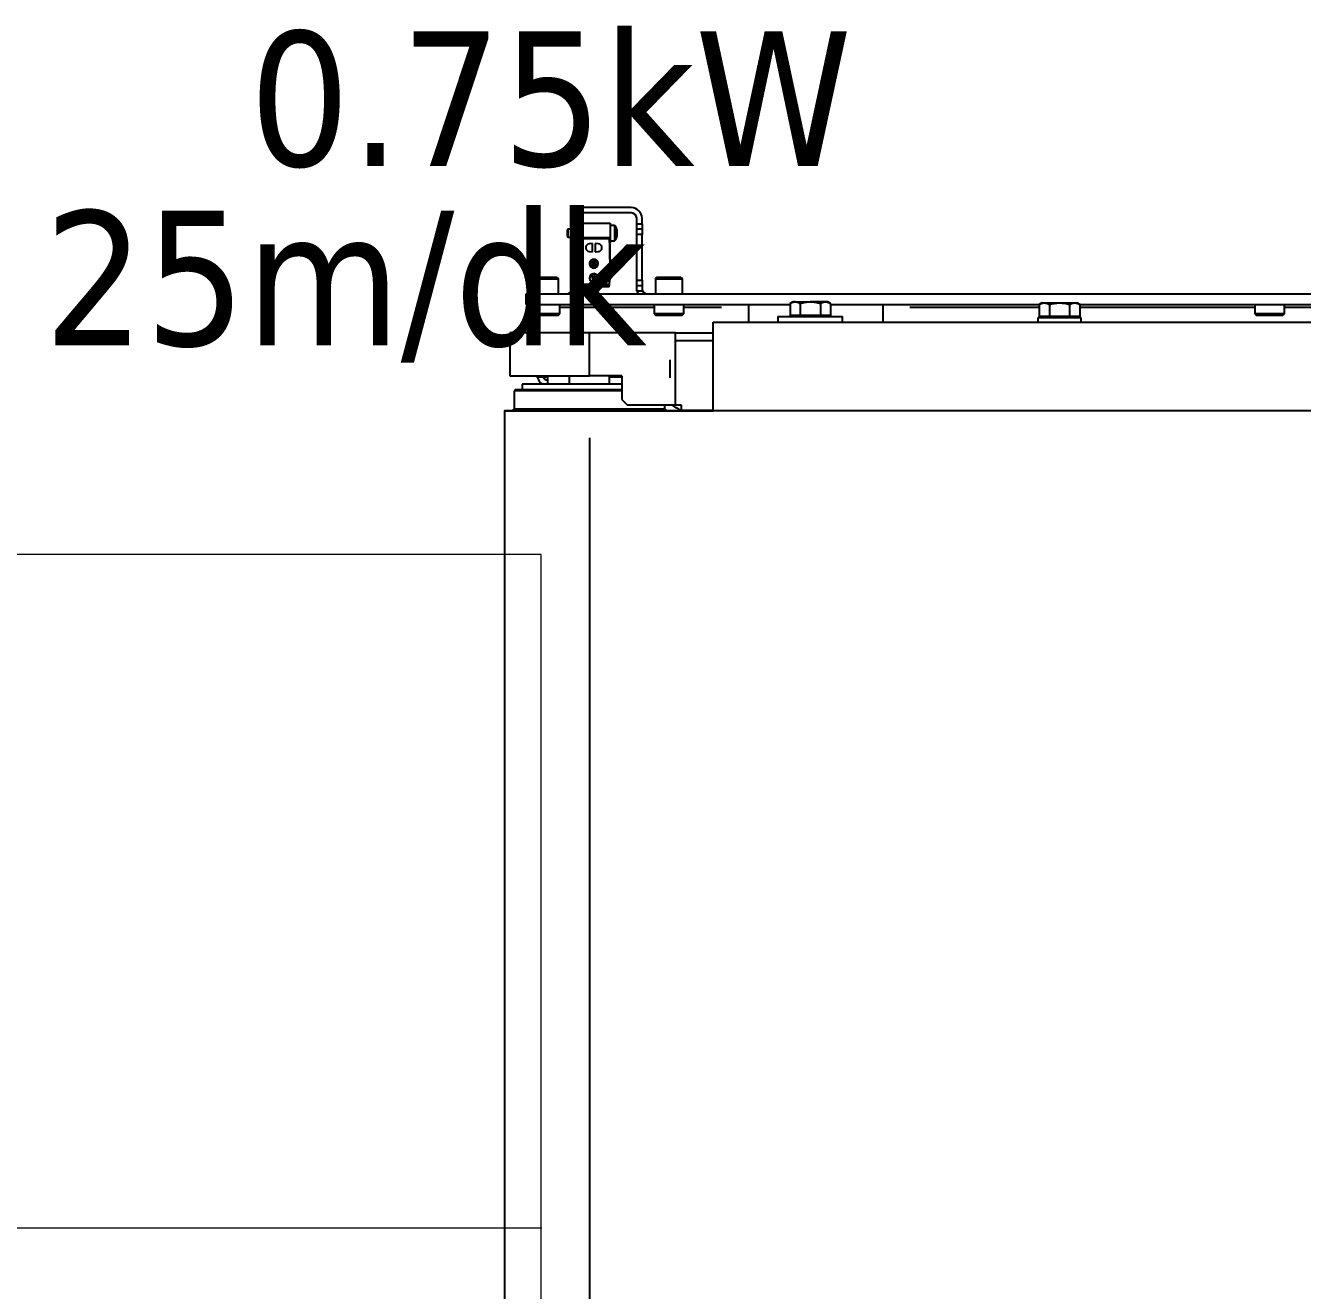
# Model space of a CAD drawing. Header units: millimetres. Extents: x -187347 to 135007, y -6415 to 292048.
# Drawn here: x -53386.4 to -52912.3, y 29914.4 to 30383.9 of the extents above; entities that cross this region are included whole.
import ezdxf

# ---------------------------------------------------------------- set-up
doc = ezdxf.new("R2010")
doc.units = ezdxf.units.MM
doc.header["$LTSCALE"] = 100
doc.linetypes.add('CENTER', pattern=[50.8, 31.75, -6.35, 6.35, -6.35])
doc.layers.get('0').update_dxf_attribs({"lineweight": 18})
doc.layers.add('Layout CAT2', color=6, linetype='Continuous')
doc.layers.add('Layout Kromeka', color=1, linetype='Continuous', lineweight=5)
doc.layers.add('Layout Kromeka Utilities', color=1, linetype='Continuous', lineweight=25)
doc.styles.get("Standard").update_dxf_attribs({"font": 'tahoma.ttf'})

# ---------------------------------------------------------------- blocks, each defined once
blk = doc.blocks.new('GLM-I evo40 600x800 RL top view')
at = {"linetype": 'ByBlock', "lineweight": -2}
for p, q in [((-10827.44, -44782.37, 0), (-10827.44, -44182.37, 0)), ((-10858.94, -44772.37, 0), (-10858.94, -44192.38, 0)), ((-11575.94, -44782.37, 0), (-10858.94, -44782.37, 0)), ((-10858.94, -44782.37, 0), (-10904.95, -44782.37, 0)), ((-10904.94, -44782.37, 0), (-10904.94, -44815.37, 0)), ((-10892.94, -44782.67, 0), (-10904.94, -44782.67, 0)), ((-10887.74, -44782.37, 0), (-10892.95, -44782.37, 0)), ((-10892.95, -44782.37, 0), (-10887.74, -44782.37, 0)), ((-10892.94, -44782.67, 0), (-10892.94, -44782.37, 0)), ((-10892.94, -44784.67, 0), (-10892.94, -44782.67, 0)), ((-10890.94, -44784.67, 0), (-10892.94, -44784.67, 0)), ((-10890.94, -44784.67, 0), (-10890.94, -44811.37, 0)), ((-10888.94, -44784.67, 0), (-10890.94, -44784.67, 0)), ((-10872.94, -44784.67, 0), (-10888.94, -44784.67, 0)), ((-10887.74, -44782.37, 0), (-10886.94, -44783.17, 0)), ((-10886.94, -44783.17, 0), (-10886.94, -44784.67, 0)), ((-10830.94, -44783.17, 0), (-10886.94, -44783.17, 0)), ((-10870.94, -44786.67, 0), (-10872.94, -44784.67, 0)), ((-10830.94, -44783.17, 0), (-10830.15, -44782.37, 0)), ((-10830.94, -44789.87, 0), (-10830.94, -44783.17, 0)), ((-10870.94, -44795.37, 0), (-10870.94, -44786.67, 0)), ((-10870.94, -44789.87, 0), (-10830.94, -44789.87, 0)), ((-10831.44, -44790.37, 0), (-10870.94, -44790.37, 0)), ((-10870.94, -44792.37, 0), (-10858.94, -44792.37, 0)), ((-10870.94, -44792.37, 0), (-10866.44, -44792.37, 0)), ((-10866.54, -44792.37, 0), (-10858.94, -44792.37, 0)), ((-10866.44, -44792.37, 0), (-10866.44, -44795.37, 0)), ((-10858.94, -44792.37, 0), (-10851.34, -44792.37, 0)), ((-10858.94, -44792.37, 0), (-10833.94, -44792.37, 0)), ((-10851.44, -44795.37, 0), (-10851.44, -44792.37, 0)), ((-10843.44, -44792.37, 0), (-10843.44, -44794.87, 0)), ((-10833.94, -44792.37, 0), (-10833.94, -44790.37, 0)), ((-10831.44, -44790.37, 0), (-10830.94, -44789.87, 0)), ((-10888.94, -44794.67, 0), (-10888.94, -44801.37, 0)), ((-10870.94, -44794.87, 0), (-10866.44, -44794.87, 0)), ((-10870.94, -44795.37, 0), (-10858.94, -44795.37, 0)), ((-10829.44, -44795.37, 0), (-10858.94, -44795.37, 0)), ((-10858.94, -44795.37, 0), (-10858.94, -44811.37, 0)), ((-10843.44, -44794.87, 0), (-10839.44, -44794.87, 0)), ((-10839.44, -44794.87, 0), (-10839.44, -44795.37, 0)), ((-10829.44, -44811.37, 0), (-10829.44, -44795.37, 0)), ((-10904.94, -44808.37, 0), (-10890.94, -44808.37, 0)), ((-10890.94, -44811.37, 0), (-10904.94, -44811.37, 0)), ((-10890.94, -44811.37, 0), (-10888.94, -44811.37, 0)), ((-10888.94, -44811.37, 0), (-10858.94, -44811.37, 0)), ((-10858.94, -44811.37, 0), (-10829.44, -44811.37, 0)), ((-10839.44, -44811.37, 0), (-10839.44, -44817.79, 0)), ((-10904.94, -44815.37, 0), (-11468.98, -44815.37, 0)), ((-11116.29, -44817.79, 0), (-11116.97, -44818.47, 0)), ((-11116.29, -44817.79, 0), (-11111.44, -44817.79, 0)), ((-11111.44, -44817.79, 0), (-11106.6, -44817.79, 0)), ((-11105.92, -44818.47, 0), (-11106.6, -44817.79, 0)), ((-11041.44, -44815.37, 0), (-11041.44, -44816.97, 0)), ((-11041.44, -44816.97, 0), (-11025.44, -44816.97, 0)), ((-11040.95, -44817.37, 0), (-11039.07, -44817.37, 0)), ((-11040.95, -44821.89, 0), (-11040.95, -44817.37, 0)), ((-11039.94, -44816.97, 0), (-11039.94, -44817.37, 0)), ((-11039.07, -44817.37, 0), (-11037.19, -44817.37, 0)), ((-11037.19, -44821.89, 0), (-11037.19, -44817.37, 0)), ((-11037.19, -44817.37, 0), (-11033.44, -44817.37, 0)), ((-11033.44, -44817.37, 0), (-11029.69, -44817.37, 0)), ((-11029.69, -44817.37, 0), (-11027.81, -44817.37, 0)), ((-11029.69, -44821.89, 0), (-11029.69, -44817.37, 0)), ((-11027.81, -44817.37, 0), (-11025.94, -44817.37, 0)), ((-11026.94, -44817.37, 0), (-11026.94, -44816.97, 0)), ((-11025.94, -44821.89, 0), (-11025.94, -44817.37, 0)), ((-11025.44, -44816.97, 0), (-11025.44, -44815.37, 0)), ((-10967.94, -44815.37, 0), (-10967.94, -44820.87, 0)), ((-10952.94, -44815.37, 0), (-10952.94, -44817.37, 0)), ((-10929.91, -44817.37, 0), (-10952.94, -44817.37, 0)), ((-10948.45, -44817.77, 0), (-10946.57, -44817.77, 0)), ((-10948.45, -44822.29, 0), (-10948.45, -44817.77, 0)), ((-10947.44, -44817.37, 0), (-10947.44, -44817.77, 0)), ((-10946.57, -44817.77, 0), (-10944.69, -44817.77, 0)), ((-10944.69, -44817.77, 0), (-10940.94, -44817.77, 0)), ((-10944.69, -44822.29, 0), (-10944.69, -44817.77, 0)), ((-10940.94, -44817.77, 0), (-10937.19, -44817.77, 0)), ((-10937.19, -44817.77, 0), (-10935.31, -44817.77, 0)), ((-10937.19, -44822.29, 0), (-10937.19, -44817.77, 0)), ((-10935.31, -44817.77, 0), (-10933.44, -44817.77, 0)), ((-10934.44, -44817.77, 0), (-10934.44, -44817.37, 0)), ((-10933.44, -44822.29, 0), (-10933.44, -44817.77, 0)), ((-10928.94, -44817.37, 0), (-10929.91, -44817.37, 0)), ((-10928.94, -44817.37, 0), (-10928.94, -44815.37, 0)), ((-10917.94, -44820.87, 0), (-10917.94, -44815.37, 0)), ((-10893.29, -44817.79, 0), (-10893.97, -44818.47, 0)), ((-10893.29, -44817.79, 0), (-10888.44, -44817.79, 0)), ((-10888.44, -44817.79, 0), (-10883.6, -44817.79, 0)), ((-10882.92, -44818.47, 0), (-10883.6, -44817.79, 0)), ((-10847.29, -44817.79, 0), (-10847.97, -44818.47, 0)), ((-10847.29, -44817.79, 0), (-10842.44, -44817.79, 0)), ((-10842.44, -44817.79, 0), (-10837.6, -44817.79, 0)), ((-10836.92, -44818.47, 0), (-10837.6, -44817.79, 0)), ((-11040.95, -44821.87, 0), (-11463.53, -44821.87, 0)), ((-11116.97, -44820.87, 0), (-11151.92, -44820.87, 0)), ((-11116.97, -44818.47, 0), (-11111.44, -44818.47, 0)), ((-11116.97, -44818.47, 0), (-11116.97, -44821.87, 0)), ((-11111.44, -44818.47, 0), (-11105.92, -44818.47, 0)), ((-11105.92, -44821.87, 0), (-11105.92, -44818.47, 0)), ((-11040.95, -44820.87, 0), (-11105.92, -44820.87, 0)), ((-11040.95, -44821.89, 0), (-11039.94, -44822.47, 0)), ((-11039.07, -44822.47, 0), (-11039.94, -44822.47, 0)), ((-11033.44, -44822.47, 0), (-11039.07, -44822.47, 0)), ((-11027.81, -44822.47, 0), (-11033.44, -44822.47, 0)), ((-11026.94, -44822.47, 0), (-11027.81, -44822.47, 0)), ((-11026.94, -44822.47, 0), (-11025.94, -44821.89, 0)), ((-10977.94, -44820.87, 0), (-11025.94, -44820.87, 0)), ((-10948.45, -44821.87, 0), (-11025.94, -44821.87, 0)), ((-10967.94, -44820.87, 0), (-10967.94, -44821.87, 0)), ((-10948.45, -44822.29, 0), (-10947.44, -44822.87, 0)), ((-10934.44, -44822.87, 0), (-10933.44, -44822.29, 0)), ((-10835.44, -44821.87, 0), (-10933.44, -44821.87, 0)), ((-10917.94, -44821.87, 0), (-10917.94, -44820.87, 0)), ((-10893.97, -44820.87, 0), (-10907.94, -44820.87, 0)), ((-10893.97, -44818.47, 0), (-10893.97, -44821.87, 0)), ((-10893.97, -44818.47, 0), (-10888.44, -44818.47, 0)), ((-10888.44, -44818.47, 0), (-10882.92, -44818.47, 0)), ((-10882.92, -44821.87, 0), (-10882.92, -44818.47, 0)), ((-10847.97, -44820.87, 0), (-10882.92, -44820.87, 0)), ((-10847.97, -44818.47, 0), (-10842.44, -44818.47, 0)), ((-10847.97, -44818.47, 0), (-10847.97, -44821.87, 0)), ((-10842.44, -44818.47, 0), (-10836.92, -44818.47, 0)), ((-10836.92, -44821.87, 0), (-10836.92, -44818.47, 0)), ((-10835.44, -44821.87, 0), (-10835.44, -44825.88, 0)), ((-10835.44, -44825.88, 0), (-11460.18, -44825.88, 0)), ((-10947.44, -44822.87, 0), (-10946.57, -44822.87, 0)), ((-10946.57, -44822.87, 0), (-10940.94, -44822.87, 0)), ((-10935.31, -44822.87, 0), (-10940.94, -44822.87, 0)), ((-10893.44, -44825.88, 0), (-10893.44, -44831.27, 0)), ((-10883.44, -44831.27, 0), (-10883.44, -44825.88, 0)), ((-10878.74, -44826.87, 0), (-10876.6, -44826.87, 0)), ((-10854.35, -44826.87, 0), (-10852.21, -44826.87, 0)), ((-10847.44, -44825.88, 0), (-10847.44, -44831.27, 0)), ((-10837.44, -44831.27, 0), (-10837.44, -44825.88, 0)), ((-10893.44, -44831.27, 0), (-10883.44, -44831.27, 0)), ((-10892.84, -44831.87, 0), (-10884.04, -44831.87, 0)), ((-10878.48, -44828.87, 0), (-10878.48, -44827.87, 0)), ((-10878.48, -44830.87, 0), (-10878.48, -44828.87, 0)), ((-10878.48, -44828.87, 0), (-10876.48, -44828.87, 0)), ((-10878.48, -44830.87, 0), (-10878.48, -44847.87, 0)), ((-10876.48, -44830.87, 0), (-10878.48, -44830.87, 0)), ((-10876.48, -44827.87, 0), (-10876.48, -44828.87, 0)), ((-10876.48, -44828.87, 0), (-10876.48, -44830.87, 0)), ((-10876.48, -44830.87, 0), (-10876.48, -44847.87, 0)), ((-10866.26, -44828.47, 0), (-10854.89, -44828.47, 0)), ((-10866.26, -44829.25, 0), (-10854.89, -44829.25, 0)), ((-10866.16, -44828.58, 0), (-10855.16, -44828.58, 0)), ((-10861.38, -44830.88, 0), (-10861.38, -44831.18, 0)), ((-10860.18, -44830.88, 0), (-10861.38, -44830.88, 0)), ((-10861.38, -44831.18, 0), (-10860.93, -44831.18, 0)), ((-10860.93, -44831.18, 0), (-10860.93, -44832.48, 0)), ((-10860.63, -44831.18, 0), (-10860.18, -44831.18, 0)), ((-10860.63, -44832.48, 0), (-10860.63, -44831.18, 0)), ((-10860.38, -44831.48, 0), (-10860.38, -44832.58, 0)), ((-10859.98, -44831.48, 0), (-10860.38, -44831.48, 0)), ((-10860.18, -44831.18, 0), (-10860.18, -44830.88, 0)), ((-10859.98, -44832.58, 0), (-10859.98, -44831.48, 0)), ((-10854.48, -44828.87, 0), (-10854.48, -44827.87, 0)), ((-10854.48, -44828.87, 0), (-10852.48, -44828.87, 0)), ((-10854.48, -44828.87, 0), (-10854.48, -44830.87, 0)), ((-10852.48, -44830.87, 0), (-10854.48, -44830.87, 0)), ((-10854.48, -44853.87, 0), (-10854.48, -44830.87, 0)), ((-10852.48, -44827.87, 0), (-10852.48, -44828.87, 0)), ((-10852.48, -44828.87, 0), (-10852.48, -44830.87, 0)), ((-10852.48, -44853.87, 0), (-10852.48, -44830.87, 0)), ((-10847.44, -44831.27, 0), (-10837.44, -44831.27, 0)), ((-10846.84, -44831.87, 0), (-10838.04, -44831.87, 0)), ((-10866.68, -44838.76, 0), (-10866.68, -44832.52, 0)), ((-10866.57, -44838.76, 0), (-10866.57, -44832.52, 0)), ((-10860.93, -44832.48, 0), (-10860.63, -44832.48, 0)), ((-10860.58, -44836.62, 0), (-10860.58, -44836.79, 0)), ((-10860.38, -44832.58, 0), (-10859.98, -44832.58, 0)), ((-10854.59, -44832.52, 0), (-10854.59, -44838.76, 0)), ((-10861.09, -44841.37, 0), (-10862.3, -44841.51, 0)), ((-10862.08, -44837.07, 0), (-10861.98, -44837.07, 0)), ((-10861.31, -44837.07, 0), (-10861.02, -44837.07, 0)), ((-10861.09, -44844.56, 0), (-10861.09, -44841.37, 0)), ((-10860.58, -44837.35, 0), (-10860.58, -44837.52, 0)), ((-10860.13, -44837.07, 0), (-10859.84, -44837.07, 0)), ((-10860.06, -44841.37, 0), (-10860.06, -44844.56, 0)), ((-10858.85, -44841.51, 0), (-10860.06, -44841.37, 0)), ((-10859.08, -44837.07, 0), (-10859.18, -44837.07, 0)), ((-10868.5, -44851.04, 0), (-10868.5, -44845.7, 0)), ((-10868.27, -44851.17, 0), (-10868.27, -44845.57, 0)), ((-10866.68, -44845.57, 0), (-10868.27, -44845.57, 0)), ((-10866.68, -44852.07, 0), (-10866.68, -44844.67, 0)), ((-10866.68, -44844.67, 0), (-10866.57, -44844.67, 0)), ((-10866.56, -44844.77, 0), (-10866.45, -44844.77, 0)), ((-10866.39, -44846.2, 0), (-10854.77, -44846.2, 0)), ((-10862.3, -44844.42, 0), (-10861.09, -44844.56, 0)), ((-10860.06, -44844.56, 0), (-10858.85, -44844.42, 0)), ((-10854.7, -44844.77, 0), (-10854.59, -44844.77, 0)), ((-10854.58, -44844.67, 0), (-10854.48, -44844.67, 0)), ((-10854.48, -44850.54, 0), (-10854.48, -44846.21, 0)), ((-10878.48, -44849.87, 0), (-10878.48, -44847.87, 0)), ((-10878.48, -44847.87, 0), (-10876.48, -44847.87, 0)), ((-10878.48, -44849.87, 0), (-10876.48, -44849.87, 0)), ((-10878.48, -44851.87, 0), (-10878.48, -44849.87, 0)), ((-10876.48, -44847.87, 0), (-10876.48, -44849.87, 0)), ((-10876.48, -44849.87, 0), (-10876.48, -44851.87, 0)), ((-10869.08, -44847.52, 0), (-10869.08, -44846.97, 0)), ((-10869.08, -44848.91, 0), (-10869.08, -44847.52, 0)), ((-10869.08, -44849.76, 0), (-10869.08, -44848.91, 0)), ((-10869.08, -44849.77, 0), (-10869.08, -44849.76, 0)), ((-10866.37, -44846.65, 0), (-10854.79, -44846.65, 0)), ((-10850.98, -44846.87, 0), (-10852.48, -44846.87, 0)), ((-10852.48, -44849.87, 0), (-10850.98, -44849.87, 0)), ((-10850.98, -44849.87, 0), (-10850.98, -44846.87, 0)), ((-10850.68, -44847.18, 0), (-10850.98, -44846.87, 0)), ((-10850.98, -44849.87, 0), (-10850.68, -44849.57, 0)), ((-10850.68, -44849.57, 0), (-10850.68, -44847.18, 0)), ((-10878.48, -44851.87, 0), (-10878.48, -44853.87, 0)), ((-10876.48, -44851.87, 0), (-10878.48, -44851.87, 0)), ((-10876.48, -44851.87, 0), (-10876.48, -44853.87, 0)), ((-10868.27, -44851.17, 0), (-10866.68, -44851.17, 0)), ((-10854.48, -44852.07, 0), (-10866.68, -44852.07, 0)), ((-10874.48, -44855.87, 0), (-10856.48, -44855.87, 0)), ((-10874.48, -44857.87, 0), (-10856.48, -44857.87, 0))]:
    blk.add_line(p, q, dxfattribs=at)
for centre, radius, start, end in [((-10870.44, -44749.37, 0), 40, 235.5863, 241.9425), ((-10843.44, -44795.87, 0), 2, 30.001, 90), ((-10843.44, -44795.87, 0), 4, 14.4787, 61.0453), ((-10880.48, -44827.87, 0), 2, 30, 86.3756), ((-10880.48, -44827.87, 0), 4, 14.4775, 29.9349), ((-10850.48, -44827.87, 0), 4, 150.0651, 165.5225), ((-10850.48, -44827.87, 0), 2, 93.6244, 150), ((-10892.84, -44831.27, 0), 0.6, 180, 270), ((-10884.04, -44831.27, 0), 0.6, 270, 0), ((-10837.96, -44833.42, 0), 28.73, 170.0888, 178.2049), ((-10860.58, -44831.68, 0), 1.65, 90, 270), ((-10860.58, -44831.68, 0), 1.5, 90, 270), ((-10860.58, -44831.68, 0), 1.65, 270, 90), ((-10860.58, -44831.68, 0), 1.5, 270, 90), ((-10883.19, -44833.42, 0), 28.73, 1.7951, 9.9112), ((-10846.84, -44831.27, 0), 0.6, 180, 270), ((-10838.04, -44831.27, 0), 0.6, 270, 0), ((-10860.58, -44837.07, 0), 1.65, 90, 270), ((-10860.58, -44837.07, 0), 1.5, 90, 180), ((-10860.58, -44837.07, 0), 1.4, 0, 180), ((-10860.58, -44837.07, 0), 0.731, 0, 180), ((-10860.58, -44837.07, 0), 0.449, 90, 180), ((-10860.58, -44837.07, 0), 0.283, 90, 270), ((-10860.58, -44837.07, 0), 1.65, 270, 90), ((-10860.58, -44837.07, 0), 1.5, 0, 90), ((-10860.58, -44837.07, 0), 0.449, 0, 90), ((-10860.58, -44837.07, 0), 0.283, 270, 90), ((-10860.58, -44838.32, 0), 6.12, 175.6756, 184.3227), ((-10711.49, -44838.86, 0), 155.18, 179.9631, 182.1831), ((-10862.13, -44842.96, 0), 1.46, 96.6742, 263.3258), ((-10860.58, -44837.07, 0), 1.5, 180, 270), ((-10860.58, -44837.07, 0), 1.4, 180, 270), ((-10860.58, -44837.07, 0), 0.731, 180, 270), ((-10860.58, -44837.07, 0), 0.449, 180, 270), ((-10860.58, -44837.07, 0), 0.449, 270, 0), ((-10860.58, -44837.07, 0), 0.731, 270, 0), ((-10860.58, -44837.07, 0), 1.4, 270, 0), ((-10860.58, -44837.07, 0), 1.5, 270, 0), ((-10859.02, -44842.96, 0), 1.46, 276.6742, 83.3258), ((-11009.66, -44838.86, 0), 155.18, 357.8169, 0.0369), ((-10864.28, -44848.37, 0), 5, 147.7308, 163.7398), ((-10868.27, -44845.85, 0), 0.28, 90, 147.7308), ((-10864.28, -44848.37, 0), 5, 196.2602, 212.2692), ((-10868.27, -44850.89, 0), 0.28, 212.2692, 270), ((-10874.48, -44853.87, 0), 4, 180, 270), ((-10874.48, -44853.87, 0), 2, 180, 270), ((-10856.48, -44853.87, 0), 2, 270, 0), ((-10856.48, -44853.87, 0), 4, 270, 0)]:
    blk.add_arc(centre, radius, start, end, dxfattribs=at)
for centre, major_axis, ratio, start_param, end_param in [((-10858.94, -44782.37, 0), (-31.5, 0), 0.000001, 2.724348, 4.712388), ((-10858.94, -44782.37, 0), (29.5, 0), 0.000001, 0.218832, 1.570795), ((-10835.51, -44833.76, 0), (0, -31.08), 1, 4.566689, 4.672459), ((-10885.65, -44833.76, 0), (-31.08, 0), 1, 3.181522, 3.287293), ((-10711.57, -44838.76, 0), (-155, 0), 1, 0.000012, 0.048059), ((-11009.59, -44838.76, 0), (0, -155), 1, 1.522738, 1.570784)]:
    blk.add_ellipse(centre, major_axis=major_axis, ratio=ratio, start_param=start_param, end_param=end_param, dxfattribs=at)
for points, knots in [([(-11039.07, -44822.47, 0), (-11039.11, -44822.47, 0), (-11039.15, -44822.47, 0), (-11039.23, -44822.47, 0), (-11039.27, -44822.47, 0), (-11039.39, -44822.46, 0), (-11039.47, -44822.45, 0), (-11039.71, -44822.41, 0), (-11039.86, -44822.37, 0), (-11040.33, -44822.21, 0), (-11040.64, -44822.07, 0), (-11040.95, -44821.89, 0)], [0, 0, 0, 0, 0.0625, 0.0625, 0.125, 0.125, 0.25, 0.25, 0.5, 0.5, 1, 1, 1, 1]), ([(-11037.19, -44821.89, 0), (-11037.5, -44822.07, 0), (-11037.81, -44822.21, 0), (-11038.28, -44822.37, 0), (-11038.44, -44822.41, 0), (-11038.75, -44822.46, 0), (-11038.91, -44822.47, 0), (-11039.07, -44822.47, 0)], [0, 0, 0, 0, 0.5, 0.5, 0.75, 0.75, 1, 1, 1, 1]), ([(-11033.44, -44822.47, 0), (-11033.76, -44822.47, 0), (-11034.08, -44822.46, 0), (-11034.71, -44822.41, 0), (-11035.02, -44822.37, 0), (-11035.65, -44822.27, 0), (-11035.96, -44822.2, 0), (-11036.58, -44822.06, 0), (-11036.89, -44821.98, 0), (-11037.19, -44821.89, 0)], [0, 0, 0, 0, 0.25, 0.25, 0.5, 0.5, 0.75, 0.75, 1, 1, 1, 1]), ([(-11029.69, -44821.89, 0), (-11029.99, -44821.98, 0), (-11030.3, -44822.06, 0), (-11030.91, -44822.2, 0), (-11031.22, -44822.26, 0), (-11031.69, -44822.34, 0), (-11031.93, -44822.37, 0), (-11032.21, -44822.41, 0), (-11032.33, -44822.42, 0), (-11032.41, -44822.42, 0), (-11032.45, -44822.43, 0), (-11032.81, -44822.46, 0), (-11033.12, -44822.47, 0), (-11033.44, -44822.47, 0)], [0, 0, 0, 0, 0.25, 0.25, 0.5, 0.5, 0.625, 0.6875, 0.71875, 0.71875, 0.75, 0.75, 1, 1, 1, 1]), ([(-11027.81, -44822.47, 0), (-11027.85, -44822.47, 0), (-11027.89, -44822.47, 0), (-11027.97, -44822.47, 0), (-11028.01, -44822.47, 0), (-11028.13, -44822.46, 0), (-11028.21, -44822.45, 0), (-11028.45, -44822.41, 0), (-11028.61, -44822.37, 0), (-11029.07, -44822.21, 0), (-11029.38, -44822.07, 0), (-11029.69, -44821.89, 0)], [0, 0, 0, 0, 0.0625, 0.0625, 0.125, 0.125, 0.25, 0.25, 0.5, 0.5, 1, 1, 1, 1]), ([(-11025.94, -44821.89, 0), (-11026.24, -44822.07, 0), (-11026.55, -44822.21, 0), (-11027.02, -44822.37, 0), (-11027.18, -44822.41, 0), (-11027.49, -44822.46, 0), (-11027.65, -44822.47, 0), (-11027.81, -44822.47, 0)], [0, 0, 0, 0, 0.5, 0.5, 0.75, 0.75, 1, 1, 1, 1]), ([(-10946.57, -44822.87, 0), (-10946.73, -44822.87, 0), (-10946.89, -44822.86, 0), (-10947.07, -44822.83, 0), (-10947.09, -44822.82, 0), (-10947.13, -44822.82, 0), (-10947.19, -44822.81, 0), (-10947.33, -44822.77, 0), (-10947.44, -44822.74, 0), (-10947.68, -44822.66, 0), (-10947.84, -44822.6, 0), (-10948.14, -44822.46, 0), (-10948.3, -44822.38, 0), (-10948.45, -44822.29, 0)], [0, 0, 0, 0, 0.25, 0.25, 0.28125, 0.28125, 0.3125, 0.375, 0.5, 0.5, 0.75, 0.75, 1, 1, 1, 1]), ([(-10944.69, -44822.29, 0), (-10944.85, -44822.38, 0), (-10945, -44822.46, 0), (-10945.31, -44822.6, 0), (-10945.47, -44822.67, 0), (-10945.78, -44822.77, 0), (-10945.94, -44822.81, 0), (-10946.25, -44822.86, 0), (-10946.41, -44822.87, 0), (-10946.57, -44822.87, 0)], [0, 0, 0, 0, 0.25, 0.25, 0.5, 0.5, 0.75, 0.75, 1, 1, 1, 1]), ([(-10940.94, -44822.87, 0), (-10941.02, -44822.87, 0), (-10941.1, -44822.87, 0), (-10941.26, -44822.87, 0), (-10941.34, -44822.87, 0), (-10941.58, -44822.86, 0), (-10941.74, -44822.85, 0), (-10942.21, -44822.81, 0), (-10942.53, -44822.77, 0), (-10943.46, -44822.61, 0), (-10944.08, -44822.47, 0), (-10944.69, -44822.29, 0)], [0, 0, 0, 0, 0.0625, 0.0625, 0.125, 0.125, 0.25, 0.25, 0.5, 0.5, 1, 1, 1, 1]), ([(-10937.19, -44822.29, 0), (-10937.8, -44822.47, 0), (-10938.42, -44822.61, 0), (-10939.36, -44822.77, 0), (-10939.67, -44822.81, 0), (-10940.3, -44822.86, 0), (-10940.62, -44822.87, 0), (-10940.94, -44822.87, 0)], [0, 0, 0, 0, 0.5, 0.5, 0.75, 0.75, 1, 1, 1, 1]), ([(-10935.31, -44822.87, 0), (-10935.35, -44822.87, 0), (-10935.39, -44822.87, 0), (-10935.47, -44822.87, 0), (-10935.51, -44822.87, 0), (-10935.63, -44822.86, 0), (-10935.71, -44822.85, 0), (-10935.95, -44822.81, 0), (-10936.11, -44822.77, 0), (-10936.57, -44822.61, 0), (-10936.88, -44822.47, 0), (-10937.19, -44822.29, 0)], [0, 0, 0, 0, 0.0625, 0.0625, 0.125, 0.125, 0.25, 0.25, 0.5, 0.5, 1, 1, 1, 1]), ([(-10935.31, -44822.87, 0), (-10935.15, -44822.87, 0), (-10935, -44822.86, 0), (-10934.68, -44822.81, 0), (-10934.52, -44822.77, 0), (-10934.21, -44822.67, 0), (-10934.05, -44822.6, 0), (-10933.74, -44822.46, 0), (-10933.59, -44822.38, 0), (-10933.44, -44822.29, 0)], [0, 0, 0, 0, 0.25, 0.25, 0.5, 0.5, 0.75, 0.75, 1, 1, 1, 1]), ([(-10933.44, -44822.29, 0), (-10933.74, -44822.47, 0), (-10934.05, -44822.61, 0), (-10934.52, -44822.77, 0), (-10934.68, -44822.81, 0), (-10934.99, -44822.86, 0), (-10935.15, -44822.87, 0), (-10935.31, -44822.87, 0)], [0, 0, 0, 0, 0.5, 0.5, 0.75, 0.75, 1, 1, 1, 1]), ([(-10878.48, -44827.87, 0), (-10878.48, -44827.79, 0), (-10878.48, -44827.71, 0), (-10878.5, -44827.59, 0), (-10878.5, -44827.54, 0), (-10878.51, -44827.48, 0), (-10878.52, -44827.46, 0), (-10878.53, -44827.42, 0), (-10878.53, -44827.39, 0), (-10878.56, -44827.29, 0), (-10878.59, -44827.2, 0), (-10878.64, -44827.08, 0), (-10878.66, -44827.03, 0), (-10878.7, -44826.95, 0), (-10878.72, -44826.91, 0), (-10878.74, -44826.87, 0)], [0, 0, 0, 0, 0.25, 0.25, 0.375, 0.375, 0.4375, 0.4375, 0.5, 0.5, 0.75, 0.75, 0.875, 0.875, 1, 1, 1, 1]), ([(-10876.6, -44826.87, 0), (-10876.58, -44826.96, 0), (-10876.56, -44827.04, 0), (-10876.53, -44827.21, 0), (-10876.52, -44827.3, 0), (-10876.5, -44827.41, 0), (-10876.5, -44827.43, 0), (-10876.5, -44827.47, 0), (-10876.49, -44827.49, 0), (-10876.49, -44827.55, 0), (-10876.49, -44827.59, 0), (-10876.48, -44827.72, 0), (-10876.48, -44827.8, 0), (-10876.48, -44827.87, 0)], [0, 0, 0, 0, 0.25, 0.25, 0.5, 0.5, 0.5625, 0.5625, 0.625, 0.625, 0.75, 0.75, 1, 1, 1, 1]), ([(-10854.48, -44827.87, 0), (-10854.48, -44827.8, 0), (-10854.47, -44827.72, 0), (-10854.46, -44827.55, 0), (-10854.46, -44827.47, 0), (-10854.44, -44827.37, 0), (-10854.44, -44827.34, 0), (-10854.44, -44827.3, 0), (-10854.43, -44827.28, 0), (-10854.42, -44827.22, 0), (-10854.41, -44827.17, 0), (-10854.39, -44827.04, 0), (-10854.37, -44826.96, 0), (-10854.35, -44826.87, 0)], [0, 0, 0, 0, 0.25, 0.25, 0.5, 0.5, 0.5625, 0.5625, 0.625, 0.625, 0.75, 0.75, 1, 1, 1, 1]), ([(-10852.21, -44826.87, 0), (-10852.25, -44826.95, 0), (-10852.29, -44827.03, 0), (-10852.34, -44827.16, 0), (-10852.36, -44827.2, 0), (-10852.38, -44827.26, 0), (-10852.39, -44827.29, 0), (-10852.4, -44827.33, 0), (-10852.41, -44827.35, 0), (-10852.43, -44827.46, 0), (-10852.45, -44827.54, 0), (-10852.47, -44827.67, 0), (-10852.47, -44827.71, 0), (-10852.47, -44827.79, 0), (-10852.48, -44827.83, 0), (-10852.48, -44827.87, 0)], [0, 0, 0, 0, 0.25, 0.25, 0.375, 0.375, 0.4375, 0.4375, 0.5, 0.5, 0.75, 0.75, 0.875, 0.875, 1, 1, 1, 1]), ([(-10866.26, -44829.25, 0), (-10866.25, -44829.2, 0), (-10866.25, -44829.16, 0), (-10866.24, -44829.09, 0), (-10866.24, -44829.07, 0), (-10866.23, -44829.03, 0), (-10866.23, -44829.01, 0), (-10866.22, -44828.95, 0), (-10866.21, -44828.91, 0), (-10866.2, -44828.86, 0), (-10866.2, -44828.84, 0), (-10866.2, -44828.82, 0), (-10866.19, -44828.81, 0), (-10866.19, -44828.79, 0), (-10866.19, -44828.78, 0), (-10866.18, -44828.75, 0), (-10866.18, -44828.72, 0), (-10866.17, -44828.69, 0), (-10866.17, -44828.68, 0), (-10866.17, -44828.67, 0), (-10866.17, -44828.67, 0), (-10866.17, -44828.65, 0), (-10866.17, -44828.64, 0), (-10866.16, -44828.62, 0), (-10866.16, -44828.6, 0), (-10866.16, -44828.59, 0), (-10866.16, -44828.59, 0), (-10866.16, -44828.58, 0), (-10866.16, -44828.58, 0), (-10866.16, -44828.58, 0)], [0, 0, 0, 0, 0.125191, 0.125191, 0.187787, 0.187787, 0.250383, 0.250383, 0.375574, 0.375574, 0.43817, 0.43817, 0.469468, 0.469468, 0.500765, 0.500765, 0.625957, 0.625957, 0.657255, 0.657255, 0.688552, 0.688552, 0.751148, 0.751148, 0.87634, 0.87634, 0.938935, 0.938935, 1, 1, 1, 1]), ([(-10855.16, -44828.58, 0), (-10855.16, -44828.58, 0), (-10855.16, -44828.58, 0), (-10855.15, -44828.58, 0), (-10855.15, -44828.58, 0), (-10855.13, -44828.59, 0), (-10855.11, -44828.59, 0), (-10855.08, -44828.6, 0), (-10855.06, -44828.61, 0), (-10855.04, -44828.63, 0), (-10855.03, -44828.63, 0), (-10855.02, -44828.64, 0), (-10855.02, -44828.65, 0), (-10855.01, -44828.66, 0), (-10855, -44828.67, 0), (-10854.99, -44828.69, 0), (-10854.99, -44828.69, 0), (-10854.98, -44828.71, 0), (-10854.98, -44828.71, 0), (-10854.97, -44828.73, 0), (-10854.97, -44828.75, 0), (-10854.97, -44828.76, 0)], [0, 0, 0, 0, 0.03125, 0.03125, 0.0625, 0.125, 0.25, 0.25, 0.5, 0.5, 0.5625, 0.5625, 0.625, 0.625, 0.75, 0.75, 0.8125, 0.8125, 0.875, 0.875, 1, 1, 1, 1]), ([(-10854.97, -44828.76, 0), (-10854.96, -44828.79, 0), (-10854.95, -44828.83, 0), (-10854.95, -44828.88, 0), (-10854.94, -44828.9, 0), (-10854.94, -44828.94, 0), (-10854.93, -44828.96, 0), (-10854.92, -44829.02, 0), (-10854.92, -44829.07, 0), (-10854.91, -44829.13, 0), (-10854.9, -44829.15, 0), (-10854.9, -44829.2, 0), (-10854.89, -44829.22, 0), (-10854.89, -44829.25, 0)], [0, 0, 0, 0, 0.25, 0.25, 0.375, 0.375, 0.5, 0.5, 0.75, 0.75, 0.875, 0.875, 1, 1, 1, 1]), ([(-10866.37, -44846.65, 0), (-10866.37, -44846.62, 0), (-10866.37, -44846.58, 0), (-10866.37, -44846.53, 0), (-10866.37, -44846.51, 0), (-10866.37, -44846.48, 0), (-10866.37, -44846.46, 0), (-10866.38, -44846.4, 0), (-10866.38, -44846.32, 0), (-10866.39, -44846.24, 0), (-10866.39, -44846.2, 0)], [0, 0, 0, 0, 0.25, 0.25, 0.375, 0.375, 0.5, 0.5, 0.75, 1, 1, 1, 1]), ([(-10854.77, -44846.2, 0), (-10854.77, -44846.24, 0), (-10854.77, -44846.28, 0), (-10854.77, -44846.34, 0), (-10854.77, -44846.36, 0), (-10854.77, -44846.4, 0), (-10854.78, -44846.42, 0), (-10854.78, -44846.48, 0), (-10854.78, -44846.55, 0), (-10854.79, -44846.62, 0), (-10854.79, -44846.65, 0)], [0, 0, 0, 0, 0.25, 0.25, 0.375, 0.375, 0.5, 0.5, 0.75, 1, 1, 1, 1])]:
    blk.add_open_spline(points, degree=3, knots=knots, dxfattribs=at)
blk = doc.blocks.new('*U1693')
at = {"ltscale": 10}
for p, q in [((-4000, 100), (-5000, 100)), ((-4000, -400), (-4000, 100))]:
    blk.add_line(p, q, dxfattribs=at)
at = {"color": 4, "linetype": 'CENTER', "ltscale": 10}
blk.add_lwpolyline([(-5000, -150), (-4000, -150)], dxfattribs=at)
at = {"color": 5, "ltscale": 10}
blk.add_point((-4000, -150), dxfattribs=at)

msp = doc.modelspace()

# ---------------------------------------------------------------- block references
at = {"layer": 'Layout CAT2', "rotation": 180}
msp.add_blockref('GLM-I evo40 600x800 RL top view', (-64036, -14541.5, -3.45), dxfattribs=at)
at = {"layer": 'Layout Kromeka', "rotation": 359.9999999999333}
msp.add_blockref('*U1693', (-49195.01, 30087.64, -7318.18), dxfattribs=at)

# ---------------------------------------------------------------- texts
at = {"layer": 'Layout Kromeka Utilities', "color": 4, "linetype": 'Continuous', "ltscale": 25, "char_height": 50, "attachment_point": 1}
for s, insert in [('{\\C9;\\c13289671;0.75kW}', (-53303.38, 30381.82, 6.89)), ('{\\C9;\\c13289671;25m/dk}', (-53379.62, 30315.17, -3.45)), ('{\\C9;\\c13289671;25m/dk}', (-53379.62, 30315.17, -3.45))]:
    msp.add_mtext_dynamic_manual_height_columns(s, width=2668.153, gutter_width=1000, heights=[315.04], dxfattribs=dict(at, insert=insert))

doc.saveas('drawing.dxf')
